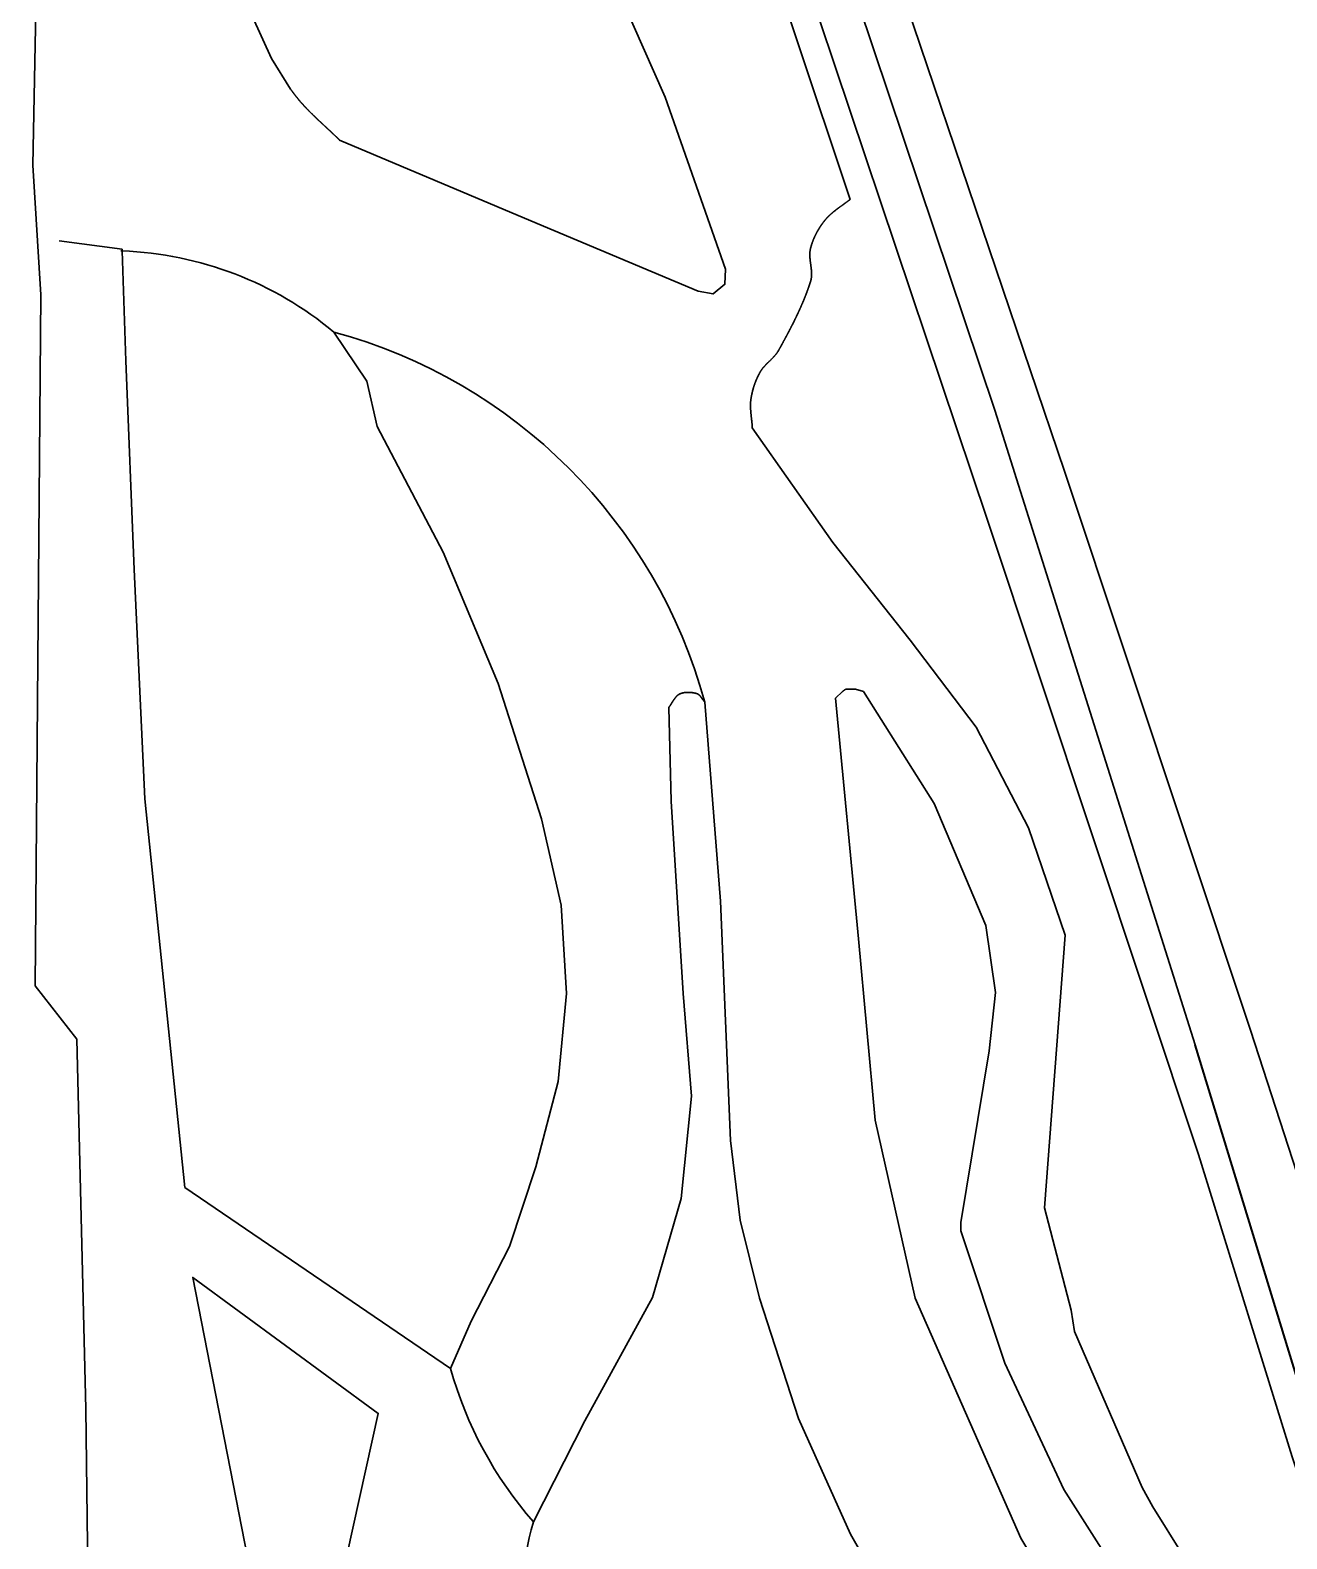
# Model space of a CAD drawing. Header units: millimetres. Extents: x 833122 to 837166, y 817400 to 818701.
# Drawn here: x 835473.13 to 835499.73, y 817721.08 to 817753.02 of the extents above; entities that cross this region are included whole.
import ezdxf

# ---------------------------------------------------------------- set-up
doc = ezdxf.new("R2010")
doc.units = ezdxf.units.MM
doc.layers.add('01-basemap', color=8, linetype='Continuous', lineweight=15)
doc.linetypes.add('B1_BDYF', pattern='A,2.5,-0.5,[130,ltypeshp.shx,S=0.5,R=0,X=0,Y=0],-0.5', length=3.5)
doc.linetypes.add('B1_RELVC', pattern='A,1,[3,B1000.shx,S=1,R=0,X=-0.212,Y=0],3', length=4)

msp = doc.modelspace()

# ---------------------------------------------------------------- linework, layer by layer
at = {"layer": '01-basemap', "linetype": 'Continuous', "lineweight": 30, "flags": 128}
for points in [[(835504.483, 817714.84), (835498.961, 817731.845), (835495.025, 817743.683), (835491.388, 817754.412), (835487.475, 817765.045), (835483.811, 817774.819), (835478.985, 817786.482), (835473.241, 817798.769), (835472.584, 817800), (835469.132, 817806.462), (835465.56, 817813.007), (835461.789, 817819.441), (835457.435, 817826.476), (835452.873, 817833.378), (835448.106, 817840.141), (835441.242, 817849.323), (835436.776, 817855.002)], [(835490.486, 817749.433), (835487.059, 817759.704)], [(835473.339, 817758.164), (835473.182, 817750.16), (835473.355, 817747.411), (835473.232, 817732.789), (835474.115, 817731.655), (835474.307, 817723.835), (835474.411, 817715.192), (835474.386, 817714.421), (835474.522, 817712.668), (835475.752, 817711.427), (835475.866, 817709.497), (835474.782, 817708.749), (835474.928, 817705.452), (835475.409, 817704.815), (835476.206, 817691.791)], [(835485.011, 817755.123), (835486.568, 817751.597), (835487.844, 817747.96), (835487.836, 817747.637), (835487.585, 817747.433), (835487.267, 817747.491), (835483.724, 817748.977), (835479.676, 817750.688)], [(835479.676, 817750.688), (835479.673, 817750.692), (835479.67, 817750.695), (835479.667, 817750.698), (835479.664, 817750.701), (835479.662, 817750.703), (835479.659, 817750.706), (835479.655, 817750.709), (835479.652, 817750.713), (835479.649, 817750.716), (835479.646, 817750.719), (835479.643, 817750.721), (835479.641, 817750.724), (835479.638, 817750.727), (835479.635, 817750.729), (835479.633, 817750.732), (835479.63, 817750.734), (835479.628, 817750.737), (835479.625, 817750.739), (835479.623, 817750.742), (835479.621, 817750.744), (835479.618, 817750.746), (835479.616, 817750.748), (835479.614, 817750.75), (835479.611, 817750.753), (835479.609, 817750.755), (835479.606, 817750.758), (835479.603, 817750.761), (835479.6, 817750.764), (835479.597, 817750.766), (835479.595, 817750.769), (835479.592, 817750.772), (835479.588, 817750.775), (835479.585, 817750.779), (835479.581, 817750.782), (835479.578, 817750.785), (835479.575, 817750.788), (835479.572, 817750.791), (835479.569, 817750.794), (835479.566, 817750.797), (835479.563, 817750.8), (835479.56, 817750.802), (835479.557, 817750.805), (835479.554, 817750.808), (835479.552, 817750.81), (835479.549, 817750.813), (835479.546, 817750.816), (835479.543, 817750.818), (835479.54, 817750.821), (835479.538, 817750.823), (835479.535, 817750.826), (835479.533, 817750.828), (835479.53, 817750.831), (835479.528, 817750.833), (835479.525, 817750.835), (835479.522, 817750.838), (835479.52, 817750.84), (835479.517, 817750.843), (835479.515, 817750.845), (835479.512, 817750.847), (835479.51, 817750.85), (835479.508, 817750.852), (835479.506, 817750.854), (835479.503, 817750.856), (835479.501, 817750.859), (835479.497, 817750.861), (835479.494, 817750.864), (835479.492, 817750.867), (835479.49, 817750.869), (835479.487, 817750.871), (835479.485, 817750.873), (835479.483, 817750.875), (835479.48, 817750.878), (835479.478, 817750.88), (835479.475, 817750.883), (835479.472, 817750.886), (835479.469, 817750.888), (835479.467, 817750.89), (835479.464, 817750.893), (835479.461, 817750.896), (835479.458, 817750.899), (835479.453, 817750.903), (835479.45, 817750.906), (835479.448, 817750.908), (835479.446, 817750.91), (835479.442, 817750.913), (835479.439, 817750.916), (835479.436, 817750.919), (835479.433, 817750.922), (835479.43, 817750.925), (835479.427, 817750.927), (835479.425, 817750.929), (835479.423, 817750.931), (835479.42, 817750.934), (835479.417, 817750.937), (835479.414, 817750.94), (835479.41, 817750.943), (835479.407, 817750.946), (835479.404, 817750.949), (835479.401, 817750.952), (835479.398, 817750.954), (835479.396, 817750.956), (835479.393, 817750.959), (835479.39, 817750.961), (835479.388, 817750.964), (835479.384, 817750.968), (835479.381, 817750.97), (835479.378, 817750.973), (835479.375, 817750.976), (835479.373, 817750.978), (835479.37, 817750.981), (835479.367, 817750.983), (835479.364, 817750.986), (835479.361, 817750.989), (835479.359, 817750.991), (835479.356, 817750.993), (835479.353, 817750.996), (835479.35, 817750.999), (835479.347, 817751.002), (835479.345, 817751.004), (835479.342, 817751.006), (835479.339, 817751.009), (835479.337, 817751.011), (835479.334, 817751.014), (835479.33, 817751.018), (835479.327, 817751.02), (835479.325, 817751.022), (835479.323, 817751.024), (835479.32, 817751.027), (835479.316, 817751.031), (835479.313, 817751.033), (835479.311, 817751.035), (835479.309, 817751.037), (835479.306, 817751.039), (835479.304, 817751.042), (835479.301, 817751.045), (835479.299, 817751.047), (835479.296, 817751.049), (835479.293, 817751.052), (835479.289, 817751.055), (835479.286, 817751.058), (835479.284, 817751.061), (835479.281, 817751.063), (835479.278, 817751.066), (835479.275, 817751.069), (835479.271, 817751.072), (835479.269, 817751.074), (835479.267, 817751.076), (835479.264, 817751.079), (835479.261, 817751.082), (835479.259, 817751.084), (835479.256, 817751.086), (835479.253, 817751.089), (835479.25, 817751.092), (835479.248, 817751.094), (835479.245, 817751.097), (835479.242, 817751.1), (835479.238, 817751.103), (835479.236, 817751.105), (835479.234, 817751.107), (835479.231, 817751.109), (835479.229, 817751.111), (835479.227, 817751.114), (835479.223, 817751.117), (835479.22, 817751.12), (835479.218, 817751.122), (835479.215, 817751.125), (835479.212, 817751.127), (835479.21, 817751.129), (835479.208, 817751.132), (835479.205, 817751.134), (835479.203, 817751.137), (835479.2, 817751.139), (835479.198, 817751.141), (835479.195, 817751.144), (835479.192, 817751.146), (835479.19, 817751.149), (835479.187, 817751.151), (835479.184, 817751.154), (835479.182, 817751.156), (835479.179, 817751.159), (835479.176, 817751.161), (835479.174, 817751.164), (835479.171, 817751.167), (835479.168, 817751.17), (835479.165, 817751.173), (835479.162, 817751.175), (835479.159, 817751.178), (835479.156, 817751.181), (835479.153, 817751.184), (835479.15, 817751.187), (835479.147, 817751.19), (835479.144, 817751.193), (835479.14, 817751.196), (835479.137, 817751.199), (835479.134, 817751.203), (835479.13, 817751.206), (835479.126, 817751.21), (835479.123, 817751.213), (835479.119, 817751.217), (835479.116, 817751.22), (835479.114, 817751.222), (835479.111, 817751.224), (835479.109, 817751.226), (835479.107, 817751.228), (835479.105, 817751.23), (835479.103, 817751.232), (835479.101, 817751.235), (835479.099, 817751.237), (835479.096, 817751.239), (835479.094, 817751.242), (835479.091, 817751.244), (835479.089, 817751.246), (835479.086, 817751.249), (835479.084, 817751.251), (835479.081, 817751.254), (835479.078, 817751.257), (835479.076, 817751.259), (835479.073, 817751.262), (835479.071, 817751.264), (835479.068, 817751.267), (835479.065, 817751.27), (835479.062, 817751.273), (835479.059, 817751.275), (835479.057, 817751.278), (835479.054, 817751.281), (835479.052, 817751.283), (835479.049, 817751.286), (835479.046, 817751.289), (835479.043, 817751.292), (835479.04, 817751.294), (835479.038, 817751.297), (835479.035, 817751.299), (835479.032, 817751.302), (835479.029, 817751.306), (835479.026, 817751.309), (835479.024, 817751.312), (835479.021, 817751.314), (835479.018, 817751.317), (835479.015, 817751.32), (835479.012, 817751.323), (835479.01, 817751.325), (835479.007, 817751.328), (835479.005, 817751.33), (835479.003, 817751.332), (835479.001, 817751.334), (835478.999, 817751.337), (835478.997, 817751.339), (835478.995, 817751.341), (835478.992, 817751.344), (835478.99, 817751.346), (835478.987, 817751.349), (835478.984, 817751.353), (835478.98, 817751.356), (835478.977, 817751.36), (835478.973, 817751.363), (835478.971, 817751.366), (835478.968, 817751.369), (835478.965, 817751.373), (835478.962, 817751.375), (835478.96, 817751.377), (835478.958, 817751.38), (835478.955, 817751.382), (835478.953, 817751.384), (835478.951, 817751.387), (835478.948, 817751.39), (835478.946, 817751.392), (835478.943, 817751.395), (835478.941, 817751.398), (835478.939, 817751.4), (835478.936, 817751.403), (835478.934, 817751.405), (835478.932, 817751.407), (835478.929, 817751.41), (835478.926, 817751.413), (835478.923, 817751.417), (835478.921, 817751.419), (835478.918, 817751.422), (835478.914, 817751.426), (835478.912, 817751.429), (835478.909, 817751.433), (835478.905, 817751.436), (835478.903, 817751.439), (835478.9, 817751.442), (835478.897, 817751.446), (835478.893, 817751.45), (835478.89, 817751.453), (835478.887, 817751.457), (835478.885, 817751.459), (835478.882, 817751.462), (835478.88, 817751.465), (835478.878, 817751.467), (835478.875, 817751.47), (835478.873, 817751.473), (835478.87, 817751.475), (835478.868, 817751.478), (835478.865, 817751.481), (835478.863, 817751.484), (835478.861, 817751.486), (835478.859, 817751.489), (835478.856, 817751.492), (835478.853, 817751.495), (835478.851, 817751.498), (835478.848, 817751.501), (835478.846, 817751.504), (835478.843, 817751.507), (835478.841, 817751.509), (835478.839, 817751.512), (835478.836, 817751.515), (835478.834, 817751.518), (835478.831, 817751.521), (835478.829, 817751.524), (835478.826, 817751.527), (835478.823, 817751.53), (835478.821, 817751.533), (835478.818, 817751.536), (835478.816, 817751.539), (835478.813, 817751.542), (835478.811, 817751.545), (835478.809, 817751.548), (835478.807, 817751.55), (835478.805, 817751.552), (835478.803, 817751.554), (835478.801, 817751.557), (835478.799, 817751.559), (835478.797, 817751.562), (835478.794, 817751.565), (835478.792, 817751.567), (835478.79, 817751.57), (835478.788, 817751.573), (835478.786, 817751.576), (835478.783, 817751.579), (835478.781, 817751.582), (835478.778, 817751.585), (835478.776, 817751.588), (835478.773, 817751.591), (835478.771, 817751.594), (835478.769, 817751.597), (835478.766, 817751.6), (835478.764, 817751.603), (835478.762, 817751.606), (835478.76, 817751.608), (835478.758, 817751.611), (835478.756, 817751.613), (835478.754, 817751.616), (835478.751, 817751.619), (835478.749, 817751.622), (835478.747, 817751.625), (835478.745, 817751.627), (835478.743, 817751.629), (835478.741, 817751.633), (835478.738, 817751.636), (835478.736, 817751.639), (835478.734, 817751.641), (835478.732, 817751.644), (835478.73, 817751.647), (835478.728, 817751.649), (835478.726, 817751.652), (835478.723, 817751.655), (835478.721, 817751.659), (835478.718, 817751.662), (835478.716, 817751.665), (835478.714, 817751.668), (835478.711, 817751.671), (835478.709, 817751.674), (835478.707, 817751.677), (835478.705, 817751.68), (835478.702, 817751.683), (835478.7, 817751.686), (835478.697, 817751.69), (835478.694, 817751.693), (835478.692, 817751.697), (835478.69, 817751.7), (835478.687, 817751.703), (835478.685, 817751.706), (835478.682, 817751.709), (835478.68, 817751.713), (835478.678, 817751.716), (835478.675, 817751.719), (835478.673, 817751.722), (835478.67, 817751.725), (835478.668, 817751.729), (835478.666, 817751.732), (835478.664, 817751.734), (835478.662, 817751.738), (835478.659, 817751.741), (835478.656, 817751.745), (835478.654, 817751.748), (835478.652, 817751.751), (835478.649, 817751.754), (835478.647, 817751.758), (835478.643, 817751.763), (835478.641, 817751.766), (835478.233, 817752.418), (835477.835, 817753.297)], [(835495.038, 817733.862), (835494.261, 817736.133), (835493.156, 817738.264), (835491.754, 817740.101), (835490.116, 817742.172), (835488.414, 817744.596), (835488.414, 817744.599), (835488.414, 817744.603), (835488.414, 817744.606), (835488.414, 817744.61), (835488.413, 817744.615), (835488.413, 817744.619), (835488.413, 817744.623), (835488.413, 817744.627), (835488.412, 817744.63), (835488.412, 817744.633), (835488.412, 817744.638), (835488.412, 817744.642), (835488.411, 817744.646), (835488.411, 817744.65), (835488.411, 817744.655), (835488.41, 817744.659), (835488.41, 817744.663), (835488.41, 817744.667), (835488.409, 817744.671), (835488.409, 817744.676), (835488.409, 817744.679), (835488.408, 817744.682), (835488.408, 817744.686), (835488.408, 817744.69), (835488.407, 817744.694), (835488.407, 817744.698), (835488.407, 817744.702), (835488.406, 817744.705), (835488.406, 817744.709), (835488.405, 817744.713), (835488.405, 817744.717), (835488.405, 817744.721), (835488.404, 817744.726), (835488.404, 817744.729), (835488.403, 817744.732), (835488.403, 817744.736), (835488.403, 817744.741), (835488.402, 817744.745), (835488.402, 817744.75), (835488.401, 817744.753), (835488.401, 817744.756), (835488.401, 817744.759), (835488.4, 817744.762), (835488.4, 817744.766), (835488.399, 817744.77), (835488.399, 817744.773), (835488.399, 817744.777), (835488.398, 817744.781), (835488.398, 817744.784), (835488.397, 817744.788), (835488.397, 817744.793), (835488.396, 817744.797), (835488.396, 817744.801), (835488.396, 817744.805), (835488.395, 817744.808), (835488.395, 817744.811), (835488.394, 817744.815), (835488.394, 817744.82), (835488.393, 817744.825), (835488.393, 817744.83), (835488.392, 817744.834), (835488.392, 817744.838), (835488.392, 817744.841), (835488.391, 817744.845), (835488.391, 817744.849), (835488.39, 817744.854), (835488.39, 817744.858), (835488.389, 817744.862), (835488.389, 817744.867), (835488.388, 817744.871), (835488.388, 817744.875), (835488.388, 817744.879), (835488.387, 817744.882), (835488.387, 817744.885), (835488.387, 817744.889), (835488.386, 817744.893), (835488.386, 817744.897), (835488.385, 817744.902), (835488.385, 817744.906), (835488.385, 817744.91), (835488.384, 817744.914), (835488.384, 817744.919), (835488.383, 817744.923), (835488.383, 817744.928), (835488.383, 817744.932), (835488.382, 817744.935), (835488.382, 817744.939), (835488.382, 817744.942), (835488.382, 817744.945), (835488.381, 817744.949), (835488.381, 817744.953), (835488.381, 817744.956), (835488.38, 817744.96), (835488.38, 817744.963), (835488.38, 817744.967), (835488.38, 817744.97), (835488.38, 817744.973), (835488.379, 817744.976), (835488.379, 817744.979), (835488.379, 817744.983), (835488.379, 817744.987), (835488.379, 817744.99), (835488.378, 817744.994), (835488.378, 817744.997), (835488.378, 817745.001), (835488.378, 817745.005), (835488.378, 817745.009), (835488.377, 817745.012), (835488.377, 817745.017), (835488.377, 817745.021), (835488.377, 817745.025), (835488.377, 817745.029), (835488.377, 817745.033), (835488.377, 817745.036), (835488.376, 817745.04), (835488.376, 817745.044), (835488.376, 817745.048), (835488.376, 817745.051), (835488.376, 817745.054), (835488.376, 817745.058), (835488.376, 817745.061), (835488.376, 817745.064), (835488.376, 817745.068), (835488.376, 817745.072), (835488.376, 817745.077), (835488.376, 817745.08), (835488.376, 817745.084), (835488.376, 817745.088), (835488.376, 817745.092), (835488.376, 817745.096), (835488.376, 817745.1), (835488.377, 817745.105), (835488.377, 817745.109), (835488.377, 817745.114), (835488.377, 817745.118), (835488.377, 817745.122), (835488.377, 817745.126), (835488.378, 817745.129), (835488.378, 817745.132), (835488.378, 817745.135), (835488.378, 817745.14), (835488.378, 817745.144), (835488.379, 817745.147), (835488.379, 817745.151), (835488.379, 817745.156), (835488.38, 817745.16), (835488.38, 817745.165), (835488.381, 817745.17), (835488.381, 817745.174), (835488.382, 817745.179), (835488.382, 817745.183), (835488.383, 817745.187), (835488.383, 817745.191), (835488.384, 817745.195), (835488.384, 817745.199), (835488.385, 817745.203), (835488.385, 817745.207), (835488.386, 817745.21), (835488.386, 817745.213), (835488.387, 817745.217), (835488.387, 817745.221), (835488.388, 817745.225), (835488.389, 817745.229), (835488.389, 817745.234), (835488.39, 817745.238), (835488.391, 817745.242), (835488.391, 817745.246), (835488.392, 817745.25), (835488.393, 817745.255), (835488.394, 817745.259), (835488.394, 817745.264), (835488.395, 817745.269), (835488.396, 817745.274), (835488.397, 817745.279), (835488.398, 817745.284), (835488.399, 817745.288), (835488.4, 817745.293), (835488.401, 817745.298), (835488.402, 817745.303), (835488.403, 817745.307), (835488.404, 817745.31), (835488.404, 817745.314), (835488.405, 817745.318), (835488.406, 817745.321), (835488.407, 817745.324), (835488.408, 817745.328), (835488.408, 817745.332), (835488.409, 817745.335), (835488.41, 817745.339), (835488.411, 817745.344), (835488.412, 817745.347), (835488.413, 817745.35), (835488.413, 817745.354), (835488.415, 817745.359), (835488.416, 817745.362), (835488.416, 817745.365), (835488.417, 817745.37), (835488.418, 817745.374), (835488.419, 817745.376), (835488.42, 817745.38), (835488.421, 817745.385), (835488.422, 817745.388), (835488.423, 817745.392), (835488.424, 817745.396), (835488.425, 817745.399), (835488.426, 817745.403), (835488.427, 817745.407), (835488.429, 817745.411), (835488.43, 817745.415), (835488.431, 817745.419), (835488.432, 817745.424), (835488.433, 817745.428), (835488.434, 817745.431), (835488.435, 817745.435), (835488.436, 817745.439), (835488.438, 817745.442), (835488.439, 817745.447), (835488.44, 817745.45), (835488.441, 817745.453), (835488.442, 817745.457), (835488.443, 817745.461), (835488.444, 817745.465), (835488.445, 817745.468), (835488.446, 817745.471), (835488.447, 817745.474), (835488.448, 817745.477), (835488.449, 817745.48), (835488.45, 817745.483), (835488.452, 817745.488), (835488.453, 817745.492), (835488.454, 817745.495), (835488.456, 817745.499), (835488.457, 817745.503), (835488.458, 817745.506), (835488.459, 817745.509), (835488.46, 817745.513), (835488.462, 817745.516), (835488.463, 817745.521), (835488.465, 817745.526), (835488.466, 817745.529), (835488.467, 817745.532), (835488.468, 817745.536), (835488.47, 817745.539), (835488.471, 817745.543), (835488.473, 817745.548), (835488.474, 817745.551), (835488.475, 817745.554), (835488.477, 817745.557), (835488.478, 817745.561), (835488.479, 817745.565), (835488.481, 817745.569), (835488.483, 817745.573), (835488.485, 817745.578), (835488.486, 817745.582), (835488.487, 817745.585), (835488.489, 817745.588), (835488.491, 817745.593), (835488.492, 817745.597), (835488.493, 817745.599), (835488.495, 817745.603), (835488.497, 817745.608), (835488.498, 817745.612), (835488.5, 817745.616), (835488.501, 817745.619), (835488.503, 817745.622), (835488.504, 817745.625), (835488.505, 817745.628), (835488.507, 817745.632), (835488.509, 817745.636), (835488.51, 817745.639), (835488.512, 817745.643), (835488.514, 817745.648), (835488.516, 817745.652), (835488.517, 817745.655), (835488.519, 817745.658), (835488.52, 817745.662), (835488.522, 817745.666), (835488.524, 817745.67), (835488.526, 817745.674), (835488.527, 817745.677), (835488.529, 817745.68), (835488.53, 817745.683), (835488.532, 817745.686), (835488.533, 817745.688), (835488.534, 817745.691), (835488.536, 817745.694), (835488.538, 817745.699), (835488.54, 817745.703), (835488.542, 817745.706), (835488.543, 817745.709), (835488.545, 817745.713), (835488.547, 817745.716), (835488.548, 817745.719), (835488.55, 817745.722), (835488.552, 817745.726), (835488.553, 817745.729), (835488.555, 817745.733), (835488.557, 817745.737), (835488.559, 817745.74), (835488.561, 817745.744), (835488.563, 817745.747), (835488.565, 817745.75), (835488.566, 817745.753), (835488.568, 817745.756), (835488.569, 817745.759), (835488.571, 817745.762), (835488.572, 817745.764), (835488.574, 817745.768), (835488.576, 817745.772), (835488.578, 817745.775), (835488.58, 817745.778), (835488.581, 817745.78), (835488.583, 817745.783), (835488.584, 817745.786), (835488.587, 817745.79), (835488.589, 817745.794), (835488.591, 817745.797), (835488.593, 817745.8), (835488.595, 817745.803), (835488.597, 817745.806), (835488.599, 817745.81), (835488.602, 817745.813), (835488.603, 817745.816), (835488.605, 817745.818), (835488.607, 817745.821), (835488.609, 817745.824), (835488.611, 817745.826), (835488.613, 817745.83), (835488.616, 817745.833), (835488.618, 817745.837), (835488.621, 817745.84), (835488.623, 817745.843), (835488.626, 817745.847), (835488.629, 817745.851), (835488.632, 817745.855), (835488.635, 817745.859), (835488.638, 817745.862), (835488.64, 817745.865), (835488.642, 817745.867), (835488.644, 817745.869), (835488.645, 817745.871), (835488.647, 817745.874), (835488.65, 817745.877), (835488.653, 817745.88), (835488.655, 817745.883), (835488.657, 817745.886), (835488.66, 817745.889), (835488.663, 817745.892), (835488.665, 817745.895), (835488.667, 817745.897), (835488.67, 817745.899), (835488.672, 817745.902), (835488.675, 817745.905), (835488.678, 817745.909), (835488.682, 817745.913), (835488.685, 817745.916), (835488.688, 817745.919), (835488.69, 817745.922), (835488.692, 817745.924), (835488.694, 817745.926), (835488.696, 817745.928), (835488.699, 817745.931), (835488.701, 817745.933), (835488.704, 817745.936), (835488.706, 817745.939), (835488.709, 817745.942), (835488.712, 817745.945), (835488.715, 817745.948), (835488.718, 817745.951), (835488.721, 817745.954), (835488.725, 817745.957), (835488.728, 817745.961), (835488.73, 817745.963), (835488.732, 817745.965), (835488.735, 817745.967), (835488.737, 817745.97), (835488.739, 817745.972), (835488.741, 817745.974), (835488.744, 817745.977), (835488.747, 817745.979), (835488.749, 817745.982), (835488.752, 817745.984), (835488.754, 817745.987), (835488.758, 817745.99), (835488.761, 817745.993), (835488.762, 817745.995), (835488.764, 817745.997), (835488.767, 817745.999), (835488.77, 817746.002), (835488.773, 817746.005), (835488.775, 817746.007), (835488.778, 817746.01), (835488.78, 817746.012), (835488.782, 817746.014), (835488.785, 817746.017), (835488.788, 817746.019), (835488.79, 817746.022), (835488.793, 817746.025), (835488.796, 817746.027), (835488.798, 817746.03), (835488.801, 817746.033), (835488.804, 817746.036), (835488.807, 817746.038), (835488.81, 817746.042), (835488.813, 817746.045), (835488.815, 817746.047), (835488.818, 817746.049), (835488.82, 817746.052), (835488.823, 817746.054), (835488.825, 817746.057), (835488.828, 817746.059), (835488.831, 817746.062), (835488.834, 817746.065), (835488.836, 817746.068), (835488.839, 817746.071), (835488.842, 817746.073), (835488.844, 817746.076), (835488.846, 817746.079), (835488.849, 817746.081), (835488.851, 817746.083), (835488.853, 817746.085), (835488.855, 817746.087), (835488.857, 817746.09), (835488.86, 817746.092), (835488.863, 817746.096), (835488.866, 817746.1), (835488.87, 817746.103), (835488.873, 817746.106), (835488.876, 817746.11), (835488.879, 817746.113), (835488.881, 817746.116), (835488.884, 817746.119), (835488.887, 817746.123), (835488.89, 817746.126), (835488.893, 817746.13), (835488.896, 817746.133), (835488.898, 817746.135), (835488.9, 817746.138), (835488.902, 817746.14), (835488.905, 817746.143), (835488.907, 817746.147), (835488.91, 817746.15), (835488.913, 817746.153), (835488.915, 817746.157), (835488.918, 817746.16), (835488.921, 817746.164), (835488.923, 817746.167), (835488.926, 817746.17), (835488.928, 817746.173), (835488.931, 817746.176), (835488.933, 817746.179), (835488.935, 817746.182), (835488.937, 817746.185), (835488.939, 817746.189), (835488.942, 817746.192), (835488.943, 817746.194), (835488.945, 817746.197), (835488.948, 817746.201), (835488.95, 817746.204), (835488.952, 817746.207), (835488.953, 817746.209), (835488.955, 817746.212), (835488.957, 817746.214), (835488.959, 817746.217), (835488.96, 817746.22), (835488.962, 817746.223), (835488.964, 817746.227), (835488.966, 817746.229), (835488.968, 817746.233), (835488.969, 817746.236), (835488.972, 817746.239), (835488.974, 817746.243), (835488.975, 817746.246), (835488.977, 817746.249), (835488.978, 817746.251), (835488.98, 817746.254), (835488.981, 817746.257), (835488.983, 817746.26), (835488.984, 817746.263), (835488.986, 817746.265), (835488.988, 817746.269), (835488.99, 817746.272), (835488.991, 817746.275), (835488.993, 817746.278), (835488.995, 817746.282), (835488.997, 817746.286), (835489, 817746.29), (835489.002, 817746.294), (835489.004, 817746.298), (835489.006, 817746.302), (835489.008, 817746.305), (835489.009, 817746.308), (835489.011, 817746.311), (835489.013, 817746.314), (835489.015, 817746.317), (835489.017, 817746.321), (835489.018, 817746.324), (835489.02, 817746.327), (835489.022, 817746.33), (835489.024, 817746.334), (835489.026, 817746.337), (835489.028, 817746.341), (835489.03, 817746.344), (835489.031, 817746.348), (835489.033, 817746.351), (835489.035, 817746.355), (835489.037, 817746.358), (835489.04, 817746.363), (835489.042, 817746.366), (835489.044, 817746.371), (835489.046, 817746.374), (835489.048, 817746.378), (835489.05, 817746.381), (835489.052, 817746.385), (835489.054, 817746.389), (835489.056, 817746.393), (835489.058, 817746.396), (835489.06, 817746.399), (835489.061, 817746.402), (835489.064, 817746.407), (835489.066, 817746.411), (835489.068, 817746.415), (835489.071, 817746.419), (835489.073, 817746.423), (835489.074, 817746.425), (835489.076, 817746.429), (835489.078, 817746.433), (835489.081, 817746.438), (835489.082, 817746.441), (835489.084, 817746.444), (835489.086, 817746.447), (835489.088, 817746.451), (835489.089, 817746.453), (835489.091, 817746.457), (835489.093, 817746.46), (835489.094, 817746.463), (835489.096, 817746.466), (835489.098, 817746.469), (835489.1, 817746.473), (835489.101, 817746.476), (835489.103, 817746.479), (835489.105, 817746.483), (835489.107, 817746.486), (835489.108, 817746.489), (835489.11, 817746.492), (835489.112, 817746.495), (835489.113, 817746.498), (835489.115, 817746.5), (835489.116, 817746.504), (835489.118, 817746.507), (835489.121, 817746.512), (835489.123, 817746.515), (835489.125, 817746.519), (835489.126, 817746.522), (835489.129, 817746.527), (835489.131, 817746.53), (835489.133, 817746.534), (835489.134, 817746.537), (835489.136, 817746.541), (835489.138, 817746.545), (835489.14, 817746.548), (835489.142, 817746.552), (835489.144, 817746.555), (835489.145, 817746.558), (835489.147, 817746.561), (835489.149, 817746.565), (835489.151, 817746.569), (835489.153, 817746.572), (835489.154, 817746.575), (835489.156, 817746.578), (835489.158, 817746.582), (835489.16, 817746.584), (835489.162, 817746.588), (835489.163, 817746.592), (835489.165, 817746.594), (835489.166, 817746.597), (835489.168, 817746.6), (835489.17, 817746.604), (835489.171, 817746.606), (835489.173, 817746.61), (835489.175, 817746.613), (835489.176, 817746.616), (835489.178, 817746.619), (835489.179, 817746.622), (835489.182, 817746.627), (835489.184, 817746.63), (835489.185, 817746.633), (835489.187, 817746.636), (835489.188, 817746.639), (835489.19, 817746.642), (835489.191, 817746.645), (835489.193, 817746.647), (835489.194, 817746.651), (835489.197, 817746.655), (835489.199, 817746.659), (835489.2, 817746.662), (835489.202, 817746.664), (835489.203, 817746.667), (835489.204, 817746.67), (835489.206, 817746.672), (835489.207, 817746.675), (835489.209, 817746.678), (835489.21, 817746.681), (835489.212, 817746.685), (835489.214, 817746.688), (835489.215, 817746.69), (835489.216, 817746.693), (835489.218, 817746.697), (835489.22, 817746.7), (835489.222, 817746.703), (835489.223, 817746.706), (835489.225, 817746.709), (835489.227, 817746.713), (835489.228, 817746.716), (835489.23, 817746.72), (835489.232, 817746.723), (835489.234, 817746.727), (835489.236, 817746.731), (835489.238, 817746.735), (835489.24, 817746.74), (835489.243, 817746.744), (835489.245, 817746.749), (835489.247, 817746.753), (835489.25, 817746.758), (835489.252, 817746.762), (835489.254, 817746.766), (835489.256, 817746.769), (835489.257, 817746.773), (835489.259, 817746.776), (835489.26, 817746.779), (835489.262, 817746.782), (835489.264, 817746.785), (835489.265, 817746.788), (835489.267, 817746.792), (835489.269, 817746.795), (835489.27, 817746.799), (835489.272, 817746.802), (835489.274, 817746.805), (835489.276, 817746.81), (835489.278, 817746.813), (835489.28, 817746.817), (835489.281, 817746.82), (835489.283, 817746.823), (835489.284, 817746.826), (835489.285, 817746.829), (835489.287, 817746.832), (835489.289, 817746.835), (835489.29, 817746.838), (835489.292, 817746.841), (835489.294, 817746.845), (835489.295, 817746.849), (835489.297, 817746.852), (835489.299, 817746.856), (835489.301, 817746.859), (835489.302, 817746.862), (835489.303, 817746.865), (835489.305, 817746.869), (835489.307, 817746.873), (835489.309, 817746.877), (835489.311, 817746.88), (835489.313, 817746.883), (835489.314, 817746.887), (835489.316, 817746.89), (835489.318, 817746.895), (835489.32, 817746.898), (835489.322, 817746.902), (835489.324, 817746.906), (835489.325, 817746.909), (835489.327, 817746.912), (835489.328, 817746.916), (835489.33, 817746.919), (835489.331, 817746.922), (835489.333, 817746.925), (835489.334, 817746.928), (835489.336, 817746.931), (835489.338, 817746.936), (835489.34, 817746.94), (835489.342, 817746.943), (835489.343, 817746.946), (835489.344, 817746.949), (835489.346, 817746.951), (835489.347, 817746.955), (835489.35, 817746.959), (835489.351, 817746.963), (835489.353, 817746.966), (835489.354, 817746.969), (835489.355, 817746.972), (835489.357, 817746.974), (835489.358, 817746.977), (835489.359, 817746.98), (835489.36, 817746.982), (835489.362, 817746.985), (835489.363, 817746.988), (835489.364, 817746.991), (835489.366, 817746.993), (835489.367, 817746.996), (835489.369, 817746.999), (835489.37, 817747.003), (835489.372, 817747.006), (835489.373, 817747.01), (835489.375, 817747.013), (835489.376, 817747.016), (835489.378, 817747.02), (835489.38, 817747.024), (835489.382, 817747.027), (835489.383, 817747.03), (835489.385, 817747.034), (835489.386, 817747.038), (835489.388, 817747.041), (835489.39, 817747.045), (835489.391, 817747.048), (835489.392, 817747.051), (835489.394, 817747.054), (835489.395, 817747.057), (835489.397, 817747.06), (835489.398, 817747.062), (835489.399, 817747.066), (835489.401, 817747.069), (835489.403, 817747.073), (835489.405, 817747.077), (835489.406, 817747.08), (835489.408, 817747.083), (835489.409, 817747.087), (835489.411, 817747.09), (835489.412, 817747.093), (835489.413, 817747.095), (835489.414, 817747.098), (835489.416, 817747.101), (835489.417, 817747.104), (835489.418, 817747.106), (835489.419, 817747.109), (835489.421, 817747.113), (835489.423, 817747.117), (835489.425, 817747.121), (835489.426, 817747.125), (835489.428, 817747.127), (835489.429, 817747.13), (835489.43, 817747.134), (835489.432, 817747.137), (835489.433, 817747.141), (835489.435, 817747.145), (835489.437, 817747.148), (835489.438, 817747.15), (835489.439, 817747.154), (835489.441, 817747.157), (835489.442, 817747.161), (835489.444, 817747.165), (835489.446, 817747.17), (835489.448, 817747.175), (835489.45, 817747.179), (835489.452, 817747.184), (835489.454, 817747.188), (835489.456, 817747.193), (835489.459, 817747.198), (835489.461, 817747.202), (835489.463, 817747.207), (835489.464, 817747.211), (835489.466, 817747.216), (835489.468, 817747.22), (835489.47, 817747.224), (835489.472, 817747.229), (835489.474, 817747.233), (835489.476, 817747.237), (835489.477, 817747.242), (835489.479, 817747.245), (835489.481, 817747.25), (835489.483, 817747.254), (835489.485, 817747.258), (835489.486, 817747.262), (835489.488, 817747.266), (835489.49, 817747.27), (835489.491, 817747.273), (835489.492, 817747.276), (835489.493, 817747.279), (835489.495, 817747.282), (835489.496, 817747.286), (835489.498, 817747.291), (835489.5, 817747.295), (835489.501, 817747.297), (835489.503, 817747.301), (835489.504, 817747.305), (835489.506, 817747.309), (835489.507, 817747.312), (835489.509, 817747.316), (835489.51, 817747.32), (835489.512, 817747.324), (835489.513, 817747.327), (835489.515, 817747.331), (835489.516, 817747.335), (835489.518, 817747.339), (835489.519, 817747.342), (835489.521, 817747.346), (835489.522, 817747.35), (835489.524, 817747.353), (835489.525, 817747.357), (835489.527, 817747.36), (835489.528, 817747.364), (835489.529, 817747.367), (835489.531, 817747.371), (835489.532, 817747.375), (835489.534, 817747.379), (835489.535, 817747.382), (835489.536, 817747.385), (835489.538, 817747.389), (835489.539, 817747.392), (835489.54, 817747.395), (835489.541, 817747.397), (835489.543, 817747.401), (835489.544, 817747.405), (835489.546, 817747.409), (835489.547, 817747.412), (835489.548, 817747.415), (835489.55, 817747.419), (835489.551, 817747.422), (835489.552, 817747.425), (835489.553, 817747.428), (835489.555, 817747.432), (835489.556, 817747.435), (835489.557, 817747.439), (835489.558, 817747.442), (835489.56, 817747.445), (835489.561, 817747.449), (835489.563, 817747.453), (835489.564, 817747.455), (835489.565, 817747.458), (835489.566, 817747.462), (835489.567, 817747.466), (835489.568, 817747.468), (835489.57, 817747.471), (835489.571, 817747.475), (835489.572, 817747.479), (835489.574, 817747.483), (835489.575, 817747.486), (835489.576, 817747.49), (835489.578, 817747.493), (835489.579, 817747.496), (835489.58, 817747.499), (835489.581, 817747.502), (835489.582, 817747.506), (835489.583, 817747.508), (835489.584, 817747.512), (835489.585, 817747.514), (835489.587, 817747.518), (835489.588, 817747.521), (835489.589, 817747.524), (835489.59, 817747.526), (835489.591, 817747.529), (835489.592, 817747.532), (835489.593, 817747.535), (835489.594, 817747.539), (835489.595, 817747.541), (835489.596, 817747.544), (835489.597, 817747.547), (835489.598, 817747.55), (835489.599, 817747.553), (835489.6, 817747.556), (835489.601, 817747.559), (835489.603, 817747.562), (835489.604, 817747.566), (835489.606, 817747.571), (835489.607, 817747.574), (835489.608, 817747.577), (835489.609, 817747.581), (835489.611, 817747.586), (835489.612, 817747.59), (835489.613, 817747.594), (835489.614, 817747.596), (835489.615, 817747.6), (835489.617, 817747.603), (835489.617, 817747.606), (835489.618, 817747.608), (835489.619, 817747.611), (835489.62, 817747.614), (835489.621, 817747.617), (835489.623, 817747.621), (835489.624, 817747.625), (835489.625, 817747.628), (835489.626, 817747.631), (835489.627, 817747.634), (835489.628, 817747.638), (835489.63, 817747.642), (835489.631, 817747.645), (835489.632, 817747.649), (835489.634, 817747.654), (835489.635, 817747.658), (835489.636, 817747.661), (835489.637, 817747.664), (835489.638, 817747.666), (835489.638, 817747.669), (835489.639, 817747.672), (835489.64, 817747.675), (835489.641, 817747.678), (835489.642, 817747.68), (835489.643, 817747.683), (835489.644, 817747.687), (835489.645, 817747.691), (835489.646, 817747.693), (835489.647, 817747.696), (835489.648, 817747.699), (835489.649, 817747.702), (835489.65, 817747.705), (835489.651, 817747.709), (835489.652, 817747.713), (835489.653, 817747.716), (835489.654, 817747.719), (835489.655, 817747.723), (835489.656, 817747.728), (835489.657, 817747.732), (835489.658, 817747.736), (835489.659, 817747.74), (835489.659, 817747.743), (835489.66, 817747.747), (835489.661, 817747.751), (835489.662, 817747.756), (835489.662, 817747.76), (835489.663, 817747.764), (835489.664, 817747.77), (835489.664, 817747.772), (835489.665, 817747.776), (835489.665, 817747.78), (835489.666, 817747.785), (835489.666, 817747.788), (835489.667, 817747.792), (835489.667, 817747.795), (835489.667, 817747.798), (835489.667, 817747.801), (835489.668, 817747.804), (835489.668, 817747.807), (835489.668, 817747.81), (835489.668, 817747.814), (835489.669, 817747.818), (835489.669, 817747.822), (835489.669, 817747.825), (835489.669, 817747.828), (835489.669, 817747.831), (835489.669, 817747.835), (835489.669, 817747.84), (835489.669, 817747.843), (835489.669, 817747.847), (835489.669, 817747.851), (835489.669, 817747.855), (835489.669, 817747.859), (835489.669, 817747.863), (835489.669, 817747.867), (835489.669, 817747.871), (835489.669, 817747.874), (835489.669, 817747.877), (835489.669, 817747.882), (835489.669, 817747.887), (835489.668, 817747.891), (835489.668, 817747.895), (835489.668, 817747.9), (835489.668, 817747.904), (835489.667, 817747.907), (835489.667, 817747.91), (835489.667, 817747.913), (835489.667, 817747.917), (835489.666, 817747.92), (835489.666, 817747.923), (835489.666, 817747.928), (835489.665, 817747.933), (835489.665, 817747.938), (835489.665, 817747.943), (835489.664, 817747.948), (835489.663, 817747.953), (835489.663, 817747.957), (835489.663, 817747.961), (835489.662, 817747.966), (835489.662, 817747.97), (835489.661, 817747.975), (835489.661, 817747.978), (835489.66, 817747.982), (835489.66, 817747.986), (835489.659, 817747.99), (835489.659, 817747.994), (835489.658, 817747.997), (835489.658, 817748.001), (835489.657, 817748.005), (835489.657, 817748.008), (835489.656, 817748.012), (835489.656, 817748.016), (835489.656, 817748.019), (835489.655, 817748.023), (835489.655, 817748.026), (835489.654, 817748.03), (835489.654, 817748.033), (835489.653, 817748.037), (835489.653, 817748.04), (835489.652, 817748.043), (835489.652, 817748.047), (835489.651, 817748.05), (835489.651, 817748.053), (835489.651, 817748.057), (835489.65, 817748.06), (835489.65, 817748.064), (835489.649, 817748.067), (835489.649, 817748.071), (835489.648, 817748.074), (835489.648, 817748.078), (835489.647, 817748.082), (835489.647, 817748.085), (835489.646, 817748.089), (835489.646, 817748.092), (835489.645, 817748.096), (835489.645, 817748.1), (835489.644, 817748.103), (835489.644, 817748.108), (835489.643, 817748.111), (835489.643, 817748.114), (835489.642, 817748.119), (835489.642, 817748.122), (835489.641, 817748.126), (835489.641, 817748.13), (835489.64, 817748.134), (835489.64, 817748.138), (835489.639, 817748.143), (835489.639, 817748.147), (835489.638, 817748.151), (835489.638, 817748.156), (835489.637, 817748.161), (835489.637, 817748.165), (835489.637, 817748.17), (835489.636, 817748.175), (835489.636, 817748.18), (835489.635, 817748.183), (835489.635, 817748.186), (835489.635, 817748.189), (835489.635, 817748.192), (835489.634, 817748.196), (835489.634, 817748.2), (835489.634, 817748.203), (835489.633, 817748.206), (835489.633, 817748.21), (835489.633, 817748.213), (835489.633, 817748.216), (835489.633, 817748.219), (835489.632, 817748.224), (835489.632, 817748.228), (835489.632, 817748.232), (835489.632, 817748.237), (835489.632, 817748.242), (835489.632, 817748.246), (835489.631, 817748.25), (835489.631, 817748.255), (835489.631, 817748.259), (835489.631, 817748.262), (835489.631, 817748.265), (835489.631, 817748.269), (835489.631, 817748.273), (835489.631, 817748.277), (835489.631, 817748.28), (835489.632, 817748.284), (835489.632, 817748.287), (835489.632, 817748.29), (835489.632, 817748.294), (835489.632, 817748.297), (835489.632, 817748.301), (835489.633, 817748.304), (835489.633, 817748.307), (835489.633, 817748.312), (835489.633, 817748.317), (835489.634, 817748.321), (835489.634, 817748.324), (835489.634, 817748.327), (835489.635, 817748.331), (835489.635, 817748.334), (835489.636, 817748.337), (835489.636, 817748.341), (835489.636, 817748.344), (835489.637, 817748.347), (835489.637, 817748.351), (835489.638, 817748.356), (835489.639, 817748.361), (835489.64, 817748.365), (835489.641, 817748.369), (835489.641, 817748.373), (835489.642, 817748.376), (835489.643, 817748.379), (835489.643, 817748.383), (835489.644, 817748.386), (835489.645, 817748.39), (835489.646, 817748.393), (835489.647, 817748.397), (835489.648, 817748.4), (835489.648, 817748.402), (835489.649, 817748.406), (835489.65, 817748.41), (835489.651, 817748.415), (835489.652, 817748.419), (835489.653, 817748.421), (835489.654, 817748.424), (835489.655, 817748.428), (835489.656, 817748.431), (835489.657, 817748.434), (835489.658, 817748.438), (835489.659, 817748.442), (835489.66, 817748.446), (835489.661, 817748.449), (835489.662, 817748.452), (835489.663, 817748.456), (835489.664, 817748.459), (835489.665, 817748.462), (835489.666, 817748.465), (835489.667, 817748.469), (835489.668, 817748.473), (835489.669, 817748.476), (835489.67, 817748.48), (835489.671, 817748.483), (835489.673, 817748.487), (835489.674, 817748.491), (835489.675, 817748.493), (835489.676, 817748.496), (835489.677, 817748.499), (835489.678, 817748.502), (835489.679, 817748.505), (835489.68, 817748.509), (835489.681, 817748.512), (835489.683, 817748.516), (835489.684, 817748.52), (835489.686, 817748.525), (835489.687, 817748.529), (835489.689, 817748.533), (835489.69, 817748.537), (835489.692, 817748.541), (835489.693, 817748.544), (835489.694, 817748.547), (835489.696, 817748.552), (835489.697, 817748.556), (835489.699, 817748.559), (835489.7, 817748.563), (835489.702, 817748.567), (835489.703, 817748.57), (835489.704, 817748.574), (835489.706, 817748.579), (835489.708, 817748.583), (835489.71, 817748.588), (835489.712, 817748.593), (835489.714, 817748.597), (835489.715, 817748.6), (835489.717, 817748.604), (835489.718, 817748.607), (835489.72, 817748.611), (835489.721, 817748.615), (835489.723, 817748.617), (835489.724, 817748.62), (835489.725, 817748.623), (835489.726, 817748.626), (835489.728, 817748.629), (835489.729, 817748.632), (835489.731, 817748.636), (835489.732, 817748.639), (835489.733, 817748.642), (835489.735, 817748.645), (835489.736, 817748.648), (835489.738, 817748.652), (835489.74, 817748.655), (835489.742, 817748.659), (835489.743, 817748.663), (835489.745, 817748.666), (835489.747, 817748.671), (835489.749, 817748.674), (835489.75, 817748.677), (835489.752, 817748.68), (835489.753, 817748.684), (835489.755, 817748.687), (835489.757, 817748.69), (835489.759, 817748.694), (835489.761, 817748.699), (835489.763, 817748.702), (835489.764, 817748.705), (835489.766, 817748.708), (835489.767, 817748.711), (835489.769, 817748.714), (835489.771, 817748.717), (835489.773, 817748.721), (835489.775, 817748.726), (835489.776, 817748.728), (835489.778, 817748.731), (835489.78, 817748.734), (835489.781, 817748.737), (835489.783, 817748.74), (835489.785, 817748.745), (835489.787, 817748.748), (835489.789, 817748.752), (835489.791, 817748.755), (835489.793, 817748.759), (835489.795, 817748.762), (835489.797, 817748.766), (835489.799, 817748.769), (835489.801, 817748.773), (835489.803, 817748.777), (835489.805, 817748.78), (835489.808, 817748.784), (835489.81, 817748.788), (835489.812, 817748.792), (835489.815, 817748.796), (835489.817, 817748.801), (835489.819, 817748.804), (835489.821, 817748.806), (835489.822, 817748.809), (835489.825, 817748.813), (835489.827, 817748.817), (835489.829, 817748.82), (835489.831, 817748.823), (835489.832, 817748.825), (835489.834, 817748.828), (835489.836, 817748.832), (835489.839, 817748.836), (835489.842, 817748.84), (835489.844, 817748.843), (835489.846, 817748.846), (835489.848, 817748.85), (835489.85, 817748.853), (835489.852, 817748.857), (835489.855, 817748.86), (835489.856, 817748.863), (835489.858, 817748.865), (835489.861, 817748.869), (835489.863, 817748.873), (835489.866, 817748.878), (835489.869, 817748.882), (835489.871, 817748.885), (835489.873, 817748.888), (835489.875, 817748.891), (835489.877, 817748.894), (835489.879, 817748.897), (835489.882, 817748.9), (835489.884, 817748.903), (835489.886, 817748.906), (835489.888, 817748.909), (835489.89, 817748.912), (835489.892, 817748.915), (835489.894, 817748.917), (835489.897, 817748.921), (835489.899, 817748.925), (835489.902, 817748.928), (835489.905, 817748.932), (835489.907, 817748.935), (835489.909, 817748.938), (835489.912, 817748.942), (835489.914, 817748.944), (835489.916, 817748.947), (835489.918, 817748.95), (835489.92, 817748.953), (835489.922, 817748.955), (835489.924, 817748.957), (835489.926, 817748.96), (835489.929, 817748.964), (835489.931, 817748.967), (835489.933, 817748.969), (835489.936, 817748.972), (835489.938, 817748.976), (835489.941, 817748.979), (835489.942, 817748.981), (835489.944, 817748.983), (835489.946, 817748.986), (835489.948, 817748.988), (835489.95, 817748.99), (835489.952, 817748.993), (835489.955, 817748.996), (835489.958, 817749), (835489.959, 817749.002), (835489.961, 817749.004), (835489.964, 817749.007), (835489.967, 817749.011), (835489.97, 817749.014), (835489.973, 817749.018), (835489.975, 817749.02), (835489.977, 817749.022), (835489.979, 817749.025), (835489.983, 817749.029), (835489.985, 817749.031), (835489.988, 817749.034), (835489.99, 817749.036), (835489.992, 817749.038), (835489.994, 817749.04), (835489.996, 817749.043), (835489.998, 817749.045), (835490.001, 817749.048), (835490.003, 817749.051), (835490.006, 817749.053), (835490.008, 817749.056), (835490.011, 817749.059), (835490.014, 817749.061), (835490.016, 817749.064), (835490.018, 817749.066), (835490.02, 817749.068), (835490.023, 817749.071), (835490.026, 817749.074), (835490.03, 817749.077), (835490.033, 817749.08), (835490.036, 817749.084), (835490.039, 817749.086), (835490.041, 817749.088), (835490.043, 817749.091), (835490.045, 817749.093), (835490.048, 817749.095), (835490.052, 817749.099), (835490.055, 817749.102), (835490.058, 817749.105), (835490.061, 817749.107), (835490.063, 817749.109), (835490.066, 817749.112), (835490.068, 817749.114), (835490.07, 817749.116), (835490.073, 817749.118), (835490.076, 817749.121), (835490.079, 817749.123), (835490.082, 817749.126), (835490.085, 817749.129), (835490.087, 817749.131), (835490.089, 817749.133), (835490.092, 817749.135), (835490.096, 817749.138), (835490.099, 817749.141), (835490.102, 817749.144), (835490.106, 817749.147), (835490.108, 817749.149), (835490.111, 817749.151), (835490.114, 817749.153), (835490.117, 817749.157), (835490.121, 817749.159), (835490.123, 817749.161), (835490.126, 817749.164), (835490.129, 817749.167), (835490.133, 817749.169), (835490.136, 817749.172), (835490.139, 817749.174), (835490.142, 817749.177), (835490.145, 817749.179), (835490.147, 817749.181), (835490.15, 817749.183), (835490.154, 817749.186), (835490.157, 817749.189), (835490.161, 817749.192), (835490.165, 817749.195), (835490.168, 817749.198), (835490.172, 817749.201), (835490.175, 817749.203), (835490.178, 817749.206), (835490.182, 817749.209), (835490.185, 817749.211), (835490.187, 817749.213), (835490.19, 817749.215), (835490.192, 817749.217), (835490.195, 817749.219), (835490.199, 817749.222), (835490.202, 817749.224), (835490.204, 817749.226), (835490.207, 817749.228), (835490.21, 817749.23), (835490.214, 817749.233), (835490.217, 817749.236), (835490.221, 817749.239), (835490.224, 817749.241), (835490.228, 817749.243), (835490.231, 817749.246), (835490.234, 817749.248), (835490.238, 817749.251), (835490.241, 817749.254), (835490.245, 817749.256), (835490.248, 817749.258), (835490.25, 817749.26), (835490.253, 817749.262), (835490.256, 817749.265), (835490.259, 817749.266), (835490.261, 817749.268), (835490.263, 817749.27), (835490.266, 817749.272), (835490.269, 817749.274), (835490.272, 817749.276), (835490.275, 817749.278), (835490.279, 817749.281), (835490.283, 817749.284), (835490.287, 817749.287), (835490.292, 817749.29), (835490.295, 817749.293), (835490.299, 817749.296), (835490.303, 817749.299), (835490.307, 817749.302), (835490.31, 817749.304), (835490.314, 817749.307), (835490.318, 817749.309), (835490.322, 817749.312), (835490.325, 817749.315), (835490.328, 817749.317), (835490.332, 817749.32), (835490.336, 817749.322), (835490.339, 817749.325), (835490.343, 817749.328), (835490.346, 817749.33), (835490.35, 817749.333), (835490.354, 817749.335), (835490.357, 817749.338), (835490.361, 817749.341), (835490.365, 817749.343), (835490.369, 817749.346), (835490.372, 817749.349), (835490.376, 817749.352), (835490.38, 817749.355), (835490.383, 817749.356), (835490.385, 817749.358), (835490.389, 817749.361), (835490.393, 817749.364), (835490.397, 817749.366), (835490.4, 817749.369), (835490.403, 817749.371), (835490.406, 817749.373), (835490.408, 817749.375), (835490.41, 817749.377), (835490.413, 817749.379), (835490.416, 817749.381), (835490.419, 817749.383), (835490.421, 817749.384), (835490.424, 817749.387), (835490.428, 817749.389), (835490.431, 817749.392), (835490.434, 817749.394), (835490.437, 817749.397), (835490.441, 817749.4), (835490.445, 817749.402), (835490.448, 817749.404), (835490.451, 817749.407), (835490.454, 817749.409), (835490.457, 817749.411), (835490.459, 817749.413), (835490.462, 817749.415), (835490.465, 817749.418), (835490.469, 817749.42), (835490.471, 817749.422), (835490.474, 817749.424), (835490.476, 817749.426), (835490.479, 817749.428), (835490.483, 817749.431), (835490.486, 817749.433)], [(835475.077, 817748.377), (835473.738, 817748.554)], [(835476.401, 817728.515), (835475.556, 817736.742), (835475.331, 817741.601), (835475.152, 817746.018), (835475.078, 817748.342), (835475.077, 817748.377)], [(835482.026, 817724.69), (835482.461, 817725.692), (835483.273, 817727.268), (835483.83, 817728.952), (835484.303, 817730.763), (835484.483, 817732.626), (835484.365, 817734.494), (835483.953, 817736.32), (835483.035, 817739.186), (835481.872, 817741.963), (835480.475, 817744.628), (835480.251, 817745.586), (835479.556, 817746.625)], [(835495.158, 817719.333), (835494.098, 817721.096), (835491.863, 817726.178), (835491.013, 817729.941), (835490.659, 817733.783), (835490.178, 817738.877), (835490.325, 817739.016), (835490.329, 817739.019), (835490.332, 817739.022), (835490.335, 817739.024), (835490.338, 817739.027), (835490.341, 817739.029), (835490.343, 817739.031), (835490.347, 817739.034), (835490.35, 817739.036), (835490.352, 817739.038), (835490.355, 817739.04), (835490.358, 817739.043), (835490.361, 817739.045), (835490.364, 817739.047), (835490.367, 817739.049), (835490.369, 817739.05), (835490.372, 817739.053), (835490.376, 817739.055), (835490.38, 817739.058), (835490.384, 817739.06), (835490.388, 817739.062), (835490.391, 817739.064), (835490.396, 817739.067), (835490.598, 817739.068)], [(835490.598, 817739.068), (835490.768, 817739.015), (835492.262, 817736.643), (835493.356, 817734.063), (835493.564, 817732.645), (835493.429, 817731.412), (835492.832, 817727.78), (835492.826, 817727.599), (835493.758, 817724.799), (835495.008, 817722.126), (835497.972, 817717.469)], [(835487.408, 817738.792), (835487.406, 817738.795), (835487.403, 817738.798), (835487.401, 817738.801), (835487.398, 817738.803), (835487.396, 817738.806), (835487.394, 817738.808), (835487.391, 817738.812), (835487.389, 817738.815), (835487.387, 817738.817), (835487.385, 817738.821), (835487.382, 817738.824), (835487.38, 817738.827), (835487.377, 817738.831), (835487.375, 817738.834), (835487.373, 817738.837), (835487.371, 817738.84), (835487.368, 817738.843), (835487.366, 817738.847), (835487.363, 817738.851), (835487.36, 817738.854), (835487.358, 817738.857), (835487.356, 817738.86), (835487.354, 817738.864), (835487.351, 817738.867), (835487.349, 817738.871), (835487.346, 817738.875), (835487.344, 817738.878), (835487.342, 817738.881), (835487.339, 817738.885), (835487.336, 817738.889), (835487.334, 817738.892), (835487.332, 817738.895), (835487.33, 817738.897), (835487.328, 817738.9), (835487.325, 817738.903), (835487.322, 817738.907), (835487.32, 817738.911), (835487.318, 817738.913), (835487.315, 817738.916), (835487.312, 817738.919), (835487.31, 817738.922), (835487.308, 817738.925), (835487.305, 817738.927), (835487.303, 817738.93), (835487.3, 817738.933), (835487.298, 817738.935), (835487.296, 817738.937), (835487.293, 817738.94), (835487.29, 817738.942), (835487.288, 817738.944), (835487.286, 817738.946), (835487.283, 817738.949), (835487.279, 817738.952), (835487.275, 817738.955), (835487.271, 817738.957), (835487.268, 817738.959), (835487.264, 817738.962), (835487.261, 817738.964), (835487.258, 817738.965), (835487.255, 817738.966), (835487.252, 817738.968), (835487.249, 817738.969), (835487.245, 817738.971), (835487.241, 817738.972), (835487.237, 817738.973), (835487.232, 817738.975), (835487.227, 817738.976), (835487.223, 817738.977), (835487.22, 817738.978), (835487.216, 817738.979), (835487.213, 817738.98), (835487.211, 817738.981), (835487.208, 817738.981), (835487.205, 817738.982), (835487.201, 817738.983), (835487.197, 817738.984), (835487.194, 817738.985), (835487.19, 817738.985), (835487.186, 817738.986), (835487.182, 817738.987), (835487.179, 817738.988), (835487.176, 817738.988), (835487.172, 817738.989), (835487.168, 817738.99), (835487.163, 817738.99), (835487.158, 817738.991), (835487.155, 817738.992), (835487.15, 817738.992), (835487.146, 817738.993), (835487.141, 817738.994), (835487.136, 817738.994), (835487.132, 817738.995), (835487.129, 817738.995), (835487.125, 817738.996), (835487.121, 817738.996), (835487.116, 817738.996), (835487.113, 817738.997), (835487.109, 817738.997), (835487.106, 817738.997), (835487.102, 817738.998), (835487.098, 817738.998), (835487.094, 817738.998), (835487.089, 817738.998), (835487.084, 817738.999), (835487.08, 817738.999), (835487.076, 817738.999), (835487.072, 817738.999), (835487.068, 817738.999), (835487.064, 817738.999), (835487.059, 817738.999), (835487.054, 817738.999), (835487.049, 817738.999), (835487.045, 817738.999), (835487.041, 817738.999), (835487.036, 817738.999), (835487.033, 817738.999), (835487.029, 817738.999), (835487.024, 817738.998), (835487.02, 817738.998), (835487.017, 817738.998), (835487.013, 817738.998), (835487.009, 817738.997), (835487.006, 817738.997), (835487.002, 817738.997), (835486.998, 817738.996), (835486.993, 817738.996), (835486.988, 817738.995), (835486.984, 817738.995), (835486.98, 817738.994), (835486.976, 817738.994), (835486.973, 817738.993), (835486.97, 817738.993), (835486.967, 817738.992), (835486.963, 817738.992), (835486.959, 817738.991), (835486.956, 817738.99), (835486.953, 817738.99), (835486.949, 817738.989), (835486.946, 817738.988), (835486.943, 817738.988), (835486.939, 817738.987), (835486.934, 817738.985), (835486.93, 817738.984), (835486.926, 817738.983), (835486.923, 817738.982), (835486.919, 817738.981), (835486.916, 817738.98), (835486.912, 817738.979), (835486.909, 817738.978), (835486.906, 817738.977), (835486.902, 817738.976), (835486.899, 817738.974), (835486.895, 817738.973), (835486.891, 817738.971), (835486.887, 817738.97), (835486.884, 817738.968), (835486.88, 817738.967), (835486.876, 817738.965), (835486.872, 817738.963), (835486.869, 817738.961), (835486.866, 817738.96), (835486.863, 817738.957), (835486.86, 817738.956), (835486.856, 817738.954), (835486.854, 817738.952), (835486.851, 817738.95), (835486.847, 817738.947), (835486.843, 817738.944), (835486.839, 817738.941), (835486.836, 817738.939), (835486.833, 817738.936), (835486.829, 817738.933), (835486.826, 817738.93), (835486.823, 817738.927), (835486.82, 817738.924), (835486.817, 817738.921), (835486.814, 817738.919), (835486.812, 817738.916), (835486.809, 817738.914), (835486.807, 817738.912), (835486.805, 817738.91), (835486.803, 817738.907), (835486.8, 817738.903), (835486.797, 817738.9), (835486.794, 817738.897), (835486.792, 817738.894), (835486.79, 817738.892), (835486.788, 817738.89), (835486.786, 817738.886), (835486.783, 817738.882), (835486.78, 817738.879), (835486.778, 817738.877), (835486.776, 817738.874), (835486.774, 817738.872), (835486.772, 817738.868), (835486.77, 817738.865), (835486.768, 817738.863), (835486.766, 817738.86), (835486.764, 817738.857), (835486.762, 817738.855), (835486.76, 817738.852), (835486.758, 817738.849), (835486.756, 817738.846), (835486.754, 817738.842), (835486.751, 817738.838), (835486.748, 817738.834), (835486.746, 817738.83), (835486.744, 817738.827), (835486.742, 817738.824), (835486.739, 817738.82), (835486.737, 817738.816), (835486.734, 817738.812), (835486.732, 817738.809), (835486.73, 817738.806), (835486.728, 817738.803), (835486.726, 817738.8), (835486.725, 817738.797), (835486.723, 817738.794), (835486.721, 817738.791), (835486.719, 817738.787), (835486.716, 817738.784), (835486.714, 817738.781), (835486.713, 817738.778), (835486.711, 817738.775), (835486.709, 817738.773), (835486.707, 817738.77), (835486.705, 817738.766), (835486.704, 817738.764), (835486.702, 817738.761), (835486.699, 817738.756), (835486.697, 817738.753), (835486.694, 817738.749), (835486.693, 817738.746), (835486.69, 817738.743), (835486.688, 817738.74), (835486.686, 817738.736), (835486.683, 817738.732), (835486.681, 817738.729), (835486.679, 817738.727), (835486.677, 817738.723), (835486.675, 817738.72), (835486.673, 817738.717), (835486.67, 817738.713), (835486.668, 817738.71), (835486.666, 817738.707), (835486.663, 817738.704), (835486.661, 817738.7), (835486.658, 817738.697), (835486.656, 817738.693), (835486.654, 817738.691), (835486.652, 817738.688), (835486.65, 817738.686), (835486.648, 817738.683), (835486.645, 817738.679), (835486.698, 817736.693), (835486.949, 817732.625), (835487.127, 817730.452), (835486.91, 817728.282), (835486.304, 817726.188), (835484.869, 817723.58), (835483.781, 817721.441)], [(835494.186, 817714.739), (835490.493, 817721.182), (835489.395, 817723.628), (835488.567, 817726.178), (835488.16, 817727.828), (835487.955, 817729.515), (835487.744, 817734.577), (835487.408, 817738.792)], [(835499.459, 817717.636), (835496.893, 817721.758), (835496.67, 817722.167), (835495.237, 817725.47), (835495.165, 817725.918), (835494.601, 817728.087), (835495.038, 817733.862)]]:
    msp.add_lwpolyline(points, dxfattribs=at)
at = {"layer": '01-basemap', "linetype": 'B1_RELVC', "lineweight": 30, "flags": 128}
msp.add_lwpolyline([(835497.791, 817731.539), (835493.549, 817744.975), (835490.34, 817754.542), (835485.166, 817768.568), (835479.567, 817782.43), (835476.731, 817788.906), (835473.718, 817795.302)], dxfattribs=at)
at = {"layer": '01-basemap', "linetype": 'B1_BDYF', "lineweight": 30, "flags": 128}
msp.add_lwpolyline([(835509.944, 817694.253), (835509.745, 817694.69), (835509.613, 817694.98), (835507.571, 817699.481), (835502.715, 817714.081), (835499.841, 817722.819), (835497.86, 817729.218), (835493.383, 817742.668), (835489.522, 817754.185), (835484.186, 817768.391), (835480.973, 817776.91), (835475.06, 817790.759), (835473.748, 817793.173), (835472.689, 817793.167)], dxfattribs=at)
at = {"layer": '01-basemap', "linetype": 'Continuous', "lineweight": 30, "flags": 128}
for points in [[(835475.049, 817748.343, -0.007913), (835475.078, 817748.342, -0.166456), (835479.556, 817746.625, -0.26579), (835487.408, 817738.792)], [(835486.572, 817714.729, -0.196493), (835483.571, 817718.649, -0.105508), (835483.781, 817721.441, -0.112464), (835482.026, 817724.69), (835476.401, 817728.515)], [(835477.533, 817711.855, -0.627802), (835475.134, 817712.735), (835475.062, 817715.774), (835477.726, 817720.696), (835476.57, 817726.616), (835480.496, 817723.735), (835478.004, 817712.457)]]:
    msp.add_lwpolyline(points, format="xyb", dxfattribs=at)
at = {"layer": '01-basemap', "linetype": 'Continuous', "lineweight": 40, "flags": 128}
msp.add_lwpolyline([(835554.744, 817554.486), (835547.283, 817580.439), (835546.907, 817581.593), (835542.362, 817595.545), (835539.089, 817605.659), (835532.23, 817626.769), (835525.926, 817646.149), (835519.472, 817666.121), (835518.148, 817670.201), (835516.952, 817673.885), (835514.642, 817681.004), (835513.175, 817685.524), (835512.871, 817686.461), (835512.28, 817688.295), (835510.358, 817694.092), (835509.553, 817696.521), (835507.797, 817699.761), (835502.952, 817714.647), (835497.791, 817731.539)], dxfattribs=at)

doc.saveas('drawing.dxf')
